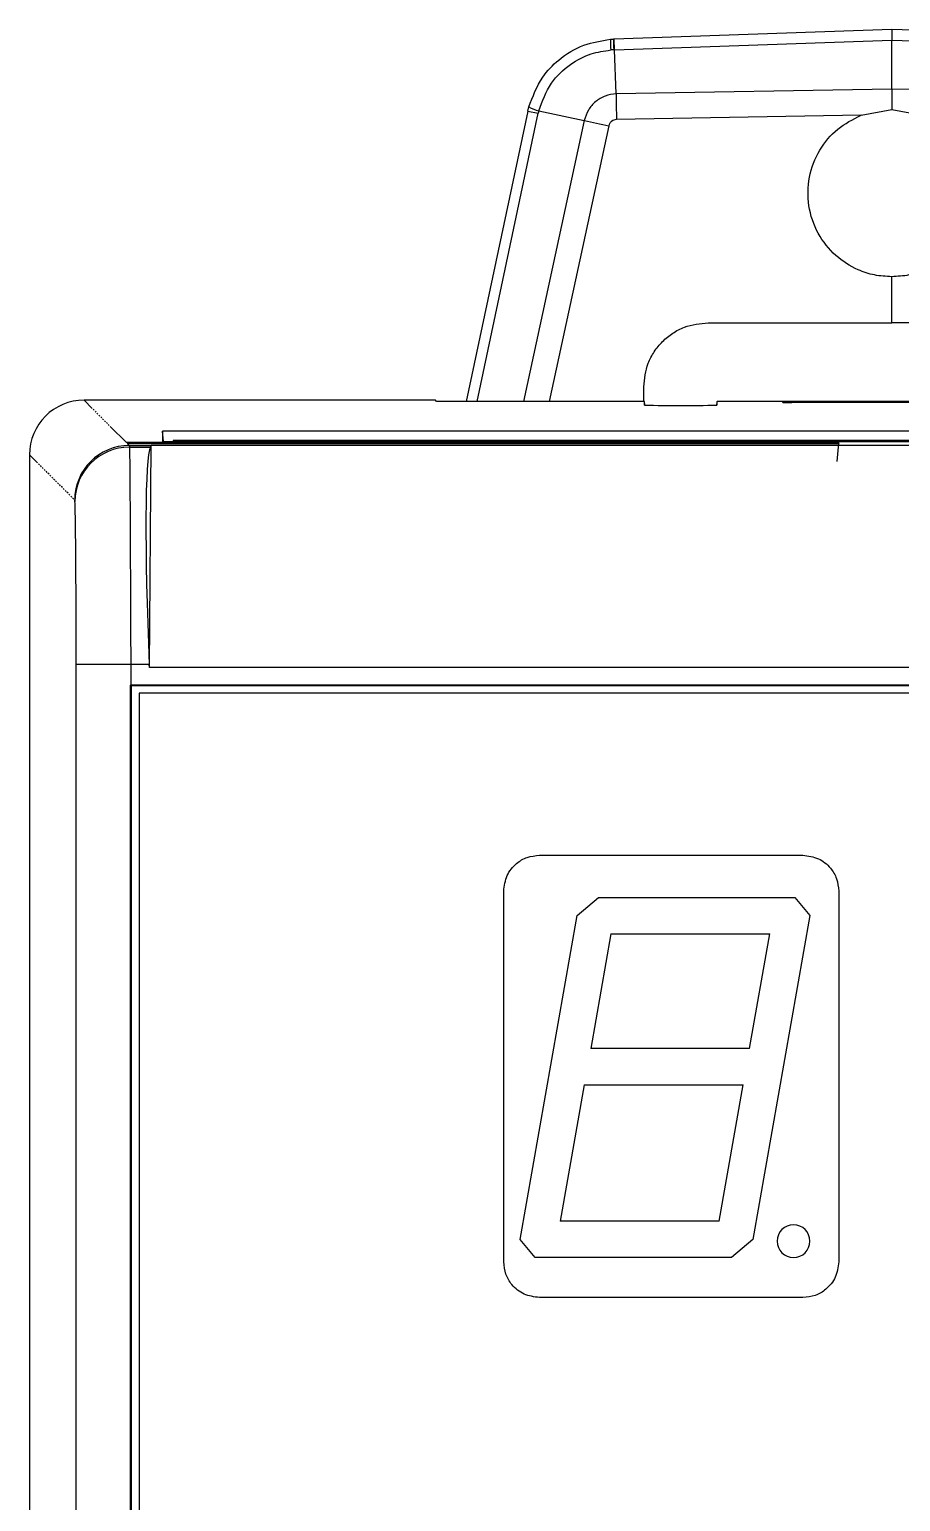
# Model space of a CAD drawing. Header units: inches. Extents: x 268 to 316, y 100 to 273.
# Drawn here: x 268.42 to 292.37, y 232.83 to 273.31 of the extents above; entities that cross this region are included whole.
import ezdxf

# ---------------------------------------------------------------- set-up
doc = ezdxf.new("R2010")
doc.units = ezdxf.units.IN
doc.header["$MEASUREMENT"] = 0

msp = doc.modelspace()

# ---------------------------------------------------------------- linework, layer by layer
at = {"color": 7, "linetype": 'Continuous', "lineweight": 25}
for p, q in [((292.126, 273.313), (284.499, 273.047)), ((299.753, 273.047), (292.126, 273.313)), ((284.391, 273.042), (284.482, 273.046)), ((284.499, 273.047), (284.482, 273.046)), ((284.509, 272.754), (284.499, 273.047)), ((284.509, 272.754), (292.126, 273.02)), ((292.126, 271.674), (292.126, 273.02)), ((292.126, 273.02), (299.743, 272.754)), ((284.483, 272.753), (284.402, 272.749)), ((284.509, 272.754), (284.483, 272.753)), ((284.552, 271.542), (284.509, 272.754)), ((292.126, 271.674), (284.552, 271.542)), ((299.701, 271.542), (292.126, 271.674)), ((282.124, 271.068), (280.427, 263.085)), ((282.124, 271.068), (282.151, 271.183)), ((282.124, 271.068), (282.41, 271.007)), ((282.427, 271.076), (282.41, 271.007)), ((282.427, 271.076), (283.676, 270.811)), ((291.282, 270.953), (284.559, 270.835)), ((291.282, 270.953), (292.126, 271.113)), ((292.126, 271.113), (292.971, 270.953)), ((292.126, 265.247), (292.126, 266.513)), ((287.079, 265.249), (292.126, 265.247)), ((297.172, 265.249), (292.126, 265.247)), ((285.309, 263.085), (285.309, 263.481)), ((269.922, 263.118), (270.146, 262.894)), ((279.581, 263.118), (269.922, 263.118)), ((270.173, 262.867), (270.198, 262.842)), ((270.225, 262.815), (270.25, 262.789)), ((270.277, 262.763), (270.303, 262.737)), ((279.614, 263.085), (279.581, 263.118)), ((285.334, 263.085), (279.614, 263.085)), ((285.334, 262.983), (285.334, 263.085)), ((285.343, 262.982), (285.334, 263.085)), ((287.319, 263.073), (287.311, 262.982)), ((287.327, 263.08), (287.319, 263.073)), ((287.319, 263.073), (287.319, 262.983)), ((296.926, 263.08), (287.327, 263.08)), ((289.134, 263.055), (289.134, 263.074)), ((289.136, 263.055), (289.134, 263.074)), ((289.383, 263.077), (294.87, 263.077)), ((294.87, 263.053), (289.383, 263.053)), ((270.329, 262.71), (270.355, 262.685)), ((270.382, 262.658), (270.407, 262.633)), ((270.434, 262.606), (270.459, 262.581)), ((270.486, 262.554), (270.511, 262.528)), ((270.538, 262.502), (270.564, 262.476)), ((270.59, 262.449), (270.616, 262.424)), ((270.643, 262.397), (271.088, 261.952)), ((290.371, 261.952), (271.088, 261.952)), ((271.11, 261.929), (271.167, 261.873)), ((271.11, 261.929), (290.371, 261.929)), ((292.761, 262.264), (272.083, 262.264)), ((272.083, 262.264), (272.083, 261.984)), ((272.107, 261.984), (272.083, 262.264)), ((272.083, 261.984), (313.197, 261.984)), ((293.37, 262.012), (272.37, 262.012)), ((272.37, 262.012), (272.37, 261.984)), ((290.626, 261.432), (290.67, 261.932)), ((290.67, 261.95), (290.669, 261.932)), ((290.67, 261.932), (290.67, 261.95)), ((268.422, 261.618), (268.422, 212.344)), ((268.646, 261.394), (268.422, 261.618)), ((271.166, 261.873), (271.17, 261.827)), ((271.166, 261.873), (271.167, 261.873)), ((271.167, 261.873), (271.772, 261.873)), ((271.17, 261.827), (271.746, 261.827)), ((271.719, 255.768), (271.772, 261.873)), ((271.772, 261.873), (271.746, 261.827)), ((312.481, 261.873), (271.772, 261.873)), ((268.698, 261.341), (268.669, 261.371)), ((268.751, 261.289), (268.721, 261.319)), ((268.803, 261.237), (268.774, 261.266)), ((268.855, 261.185), (268.826, 261.214)), ((268.908, 261.132), (268.878, 261.162)), ((268.96, 261.08), (268.93, 261.109)), ((269.012, 261.028), (268.983, 261.057)), ((269.064, 260.976), (269.035, 261.005)), ((269.116, 260.923), (269.087, 260.953)), ((269.169, 260.871), (269.14, 260.9)), ((269.221, 260.819), (269.192, 260.848)), ((269.274, 260.766), (269.244, 260.796)), ((269.326, 260.714), (269.296, 260.743)), ((269.378, 260.662), (269.349, 260.691)), ((269.43, 260.609), (269.401, 260.639)), ((269.483, 260.557), (269.453, 260.587)), ((269.535, 260.505), (269.506, 260.534)), ((269.587, 260.453), (269.558, 260.482)), ((269.64, 260.4), (269.609, 260.431)), ((269.666, 260.374), (269.662, 260.377)), ((269.67, 260.333), (269.666, 260.374)), ((269.706, 114.792), (269.706, 255.85)), ((271.206, 255.85), (269.706, 255.85)), ((271.206, 255.85), (271.206, 255.282)), ((271.716, 255.85), (271.206, 255.85)), ((271.719, 255.768), (271.716, 255.85)), ((312.533, 255.768), (271.719, 255.768)), ((271.195, 255.282), (271.195, 124.093)), ((271.216, 255.261), (271.195, 255.282)), ((313.046, 255.282), (271.206, 255.282)), ((313.039, 255.261), (271.216, 255.261)), ((271.216, 255.261), (271.216, 124.114)), ((271.44, 255.061), (271.44, 124.347)), ((312.839, 255.061), (271.44, 255.061)), ((282.444, 250.604), (289.684, 250.604)), ((281.459, 239.426), (281.459, 249.62)), ((283.481, 248.952), (284.068, 249.444)), ((284.068, 249.444), (289.465, 249.444)), ((289.465, 249.444), (289.878, 248.952)), ((290.669, 249.62), (290.669, 239.426)), ((281.909, 240.037), (283.481, 248.952)), ((289.878, 248.952), (288.306, 240.037)), ((284.407, 248.444), (283.852, 245.294)), ((284.407, 248.444), (288.773, 248.444)), ((288.218, 245.294), (288.773, 248.444)), ((288.218, 245.294), (283.852, 245.294)), ((283.675, 244.294), (283.014, 240.544)), ((283.675, 244.294), (288.042, 244.294)), ((287.38, 240.544), (288.042, 244.294)), ((287.38, 240.544), (283.014, 240.544)), ((282.322, 239.544), (281.909, 240.037)), ((288.306, 240.037), (287.719, 239.544)), ((287.719, 239.544), (282.322, 239.544)), ((289.684, 238.442), (282.444, 238.442))]:
    msp.add_line(p, q, dxfattribs=at)
at = {"color": 8, "linetype": 'Continuous', "lineweight": 25}
for p, q in [((280.726, 263.085), (282.41, 271.007)), ((283.676, 270.811), (282.004, 263.085)), ((284.35, 270.664), (282.71, 263.085)), ((289.385, 263.053), (289.383, 263.077)), ((290.369, 261.929), (290.371, 261.952))]:
    msp.add_line(p, q, dxfattribs=at)
at = {"color": 7, "linetype": 'Continuous', "lineweight": 25}
for centre, radius, start, end in [((287.506, 273.012), 3.115, 179.4636, 184.8569), ((288.038, 272.92), 3.559, 177.9566, 182.6767), ((327.491, 271.628), 42.939, 180.1143, 181.0573), ((282.628, 272), 0.945, 239.7448, 257.7335), ((326.87, 467.278), 201.16, 257.60044, 257.79698), ((286.326, 308.741), 45.769, 268.7575, 271.2425), ((290.446, 253.411), 8.542, 88.4976, 90.5024), ((271.169, 260.329), 1.498, 89.9431, 179.8406), ((289.428, 239.994), 0.45, 90, 270), ((289.428, 239.994), 0.45, 270, 90)]:
    msp.add_arc(centre, radius, start, end, dxfattribs=at)
for centre, major_axis, ratio, start_param, end_param in [((269.922, 261.618), (1.061, -1.061), 0.999924, 2.356233, 3.926953), ((289.385, 263.074), (0.251, 0), 0.008726, 1.578375, 3.141612), ((289.385, 263.055), (0.251, 0), 0.008726, 3.141572, 4.704803), ((290.369, 261.932), (0.301, 0), 0.008726, 4.719975, 6.283197), ((271.166, 260.374), (1.356, 0.642), 0.999459, 1.128938, 2.698974), ((272.03, 255.85), (-0.259, 6), 0.052359, 0.08501, 1.56854), ((269.667, 255.85), (0, 4.5), 0.008727, 4.712389, 6.195919), ((271.206, 255.203), (1.5, 0), 0.052408, 1.570796, 1.578094)]:
    msp.add_ellipse(centre, major_axis=major_axis, ratio=ratio, start_param=start_param, end_param=end_param, dxfattribs=at)
for points, knots in [([(292.126, 273.313), (292.126, 273.299), (292.126, 273.278), (292.126, 273.154), (292.126, 273.065), (292.126, 273.02)], [0, 0, 0, 0, 0.4851548, 0.7391416, 1, 1, 1, 1]), ([(282.151, 271.183), (282.258, 271.468), (282.442, 271.956), (282.994, 272.529), (283.631, 272.921), (284.144, 273.002), (284.391, 273.042)], [0, 0, 0, 0, 0.290973, 0.499857, 0.75987, 1, 1, 1, 1]), ([(282.427, 271.076), (282.523, 271.34), (282.704, 271.837), (283.251, 272.359), (283.826, 272.663), (284.22, 272.722), (284.402, 272.749)], [0, 0, 0, 0, 0.302215, 0.568848, 0.801117, 1, 1, 1, 1]), ([(292.126, 271.674), (292.126, 271.594), (292.126, 271.43), (292.126, 271.22), (292.126, 271.113)], [0, 0, 0, 0, 0.49119, 1, 1, 1, 1]), ([(284.552, 271.542), (284.45, 271.529), (284.246, 271.503), (283.979, 271.339), (283.77, 271.105), (283.707, 270.909), (283.676, 270.811)], [0, 0, 0, 0, 0.249631, 0.499508, 0.749631, 1, 1, 1, 1]), ([(284.559, 270.835), (284.535, 270.833), (284.486, 270.827), (284.423, 270.789), (284.372, 270.734), (284.357, 270.687), (284.35, 270.664)], [0, 0, 0, 0, 0.249204, 0.49995, 0.749215, 1, 1, 1, 1]), ([(292.126, 266.513), (291.967, 266.522), (291.651, 266.54), (291.116, 266.717), (290.552, 267.077), (290.064, 267.692), (289.807, 268.453), (289.821, 269.264), (290.108, 270.003), (290.609, 270.611), (291.059, 270.839), (291.282, 270.953)], [0, 0, 0, 0, 0.075074, 0.149437, 0.264114, 0.387094, 0.513653, 0.636788, 0.763174, 0.882622, 1, 1, 1, 1]), ([(292.971, 270.953), (293.194, 270.839), (293.644, 270.611), (294.144, 270.003), (294.432, 269.264), (294.445, 268.453), (294.189, 267.692), (293.7, 267.077), (293.136, 266.717), (292.602, 266.54), (292.285, 266.522), (292.126, 266.513)], [0, 0, 0, 0, 0.1173761, 0.2368282, 0.3632137, 0.4863492, 0.612911, 0.735887, 0.8505668, 0.9249287, 1, 1, 1, 1]), ([(285.309, 263.481), (285.333, 263.703), (285.37, 264.047), (285.59, 264.459), (285.819, 264.74), (286.1, 264.969), (286.513, 265.189), (286.857, 265.226), (287.079, 265.249)], [0, 0, 0, 0, 0.239422, 0.369564, 0.499901, 0.630061, 0.760442, 1, 1, 1, 1]), ([(281.459, 249.62), (281.478, 249.766), (281.516, 250.055), (281.779, 250.375), (282.1, 250.569), (282.328, 250.592), (282.444, 250.604)], [0, 0, 0, 0, 0.283679, 0.557896, 0.775023, 1, 1, 1, 1]), ([(289.684, 250.604), (289.831, 250.585), (290.119, 250.548), (290.44, 250.285), (290.634, 249.964), (290.657, 249.736), (290.669, 249.62)], [0, 0, 0, 0, 0.283721, 0.557922, 0.775022, 1, 1, 1, 1]), ([(282.444, 238.442), (282.297, 238.461), (282.009, 238.498), (281.688, 238.761), (281.494, 239.082), (281.471, 239.31), (281.459, 239.426)], [0, 0, 0, 0, 0.28372, 0.557977, 0.775087, 1, 1, 1, 1]), ([(290.669, 239.426), (290.65, 239.279), (290.612, 238.991), (290.35, 238.671), (290.028, 238.477), (289.8, 238.453), (289.684, 238.442)], [0, 0, 0, 0, 0.283665, 0.557883, 0.775005, 1, 1, 1, 1])]:
    msp.add_open_spline(points, degree=3, knots=knots, dxfattribs=at)
msp.add_open_spline([(271.17, 261.827), (271.172, 261.775), (271.175, 261.671), (271.179, 261.26), (271.184, 260.678), (271.188, 259.927), (271.193, 259.037), (271.197, 258.037), (271.202, 256.963), (271.205, 256.221), (271.206, 255.85)], degree=3, dxfattribs=at)

doc.saveas('drawing.dxf')
